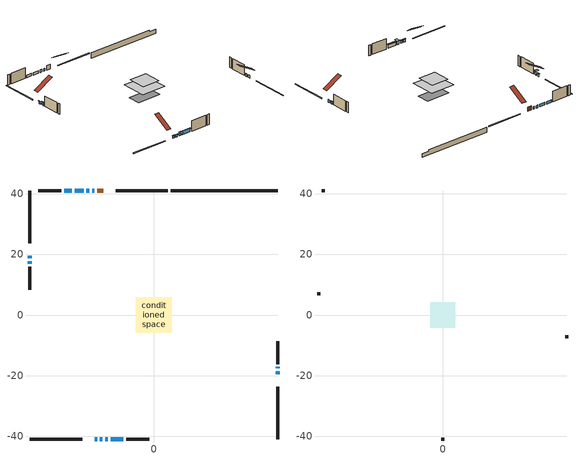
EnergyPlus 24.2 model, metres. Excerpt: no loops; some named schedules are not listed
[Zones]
conditioned space
 floor adiabatic (AdiabaticFloorConstruction): -5.93,-5.93 -5.93,5.93 5.93,5.93 5.93,-5.93 z3.05
 floor foundation (Slab1 construction): -5.83,-3.01 -5.83,3.01 5.83,3.01 5.83,-3.01 z-1.83
 wall outside (RimJoist1 construction): 4.7,40.99 -12.62,40.99 / -40.99,-40.99 -23.66,-40.99 / -40.99,40.99 -40.99,23.66 / 40.99,-40.99 40.99,-23.66 z0.61:0.91
 wall outside (AdiabaticWallConstruction 1): -16.74,40.99 -18.73,40.99 z0.61:2.64
 wall outside (AdiabaticWallConstruction): -19.66,40.99 -20.36,40.99 / -21.29,40.99 -22.25,40.99 / 40.99,-19.55 40.99,-18.59 / -23.17,40.99 -26.13,40.99 / 40.99,-17.67 40.99,-17.14 / -27.06,40.99 -29.59,40.99 z0.61:1.83; -19.55,-40.99 -18.71,-40.99 / -17.78,-40.99 -16.94,-40.99 / -40.99,19.55 -40.99,18.71 z0.61:1.7; -16.02,-40.99 -15.15,-40.99 / -14.22,-40.99 -10,-40.99 / -40.99,17.78 -40.99,16.92 z0.61:2.19
 wall outside (Wall1 construction): -30.52,40.99 -38.12,40.99 / -9.08,-40.99 -1.47,-40.99 / -40.99,15.99 -40.99,8.39 / 40.99,-16.22 40.99,-8.61 z0.61:5.49
 wall foundation (FoundationWall1 construction): 5.63,40.99,-1.83 5.63,40.99,0.61 37.45,40.99,0.61 37.45,40.99,-0.05 40.99,40.99,-0.05 40.99,40.99,-1.83
 window (WindowConstruction): -19.66,40.99 -20.36,40.99 z0.61:1.83
 window (WindowConstruction 7): -19.55,-40.99 -18.71,-40.99 z0.61:1.7
 window (WindowConstruction 8): -17.78,-40.99 -16.94,-40.99 z0.61:1.7
 window (WindowConstruction 9): -40.99,19.55 -40.99,18.71 z0.61:1.7
 window (WindowConstruction 10): -21.29,40.99 -22.25,40.99 z0.61:1.83
 window (WindowConstruction 11): 40.99,-19.55 40.99,-18.6 z0.61:1.83
 window (WindowConstruction 1): -23.17,40.99 -26.13,40.99 z0.61:1.83
 window (WindowConstruction 2): -16.01,-40.99 -15.15,-40.99 z0.61:2.19
 window (WindowConstruction 3): -14.22,-40.99 -10,-40.99 z0.61:2.19
 window (WindowConstruction 4): 40.99,-17.67 40.99,-17.14 z0.61:1.83
 window (WindowConstruction 5): -40.99,17.78 -40.99,16.92 z0.61:2.19
 window (WindowConstruction 6): -27.06,40.99 -29.59,40.99 z0.61:1.83
 door (Door): -16.74,40.99 -18.73,40.99 z0.61:2.64
 ceiling adiabatic (AdiabaticFloorConstruction): 5.93,-5.93 5.93,5.93 -5.93,5.93 -5.93,-5.93 z3.05
attic - vented
 floor to conditioned space (Floor1 construction Reversed): -4.19,-4.19 -4.19,4.19 4.19,4.19 4.19,-4.19 z5.49
 wall outside (Wall3 construction): -39.05,40.99 -40.06,40.99 / -0.54,-40.99 0.47,-40.99 / -40.99,7.46 -40.99,6.45 / 40.99,-7.68 40.99,-6.67 z0.61:5.49
 roof outside (Roof1 construction): -15.81,40.99,5.49 -15.81,33.2,10.03 -13.55,33.2,10.03 -13.55,40.99,5.49; -20.48,-40.99,5.49 -20.48,-33.2,10.03 -22.73,-33.2,10.03 -22.73,-40.99,5.49; -40.99,20.48,5.49 -33.2,20.48,10.03 -33.2,22.73,10.03 -40.99,22.73,5.49; 40.99,-20.48,5.49 33.2,-20.48,10.03 33.2,-22.73,10.03 40.99,-22.73,5.49
shading: -18.51,-40.99 -19.75,-40.99 -19.75,-41.4 -18.51,-41.4 z1.9; -16.74,-40.99 -17.98,-40.99 -17.98,-41.4 -16.74,-41.4 z1.9; -40.99,18.51 -40.99,19.75 -41.29,19.75 -41.29,18.51 z1.9; -14.95,-40.99 -16.22,-40.99 -16.22,-42.51 -14.95,-42.51 z2.39; -9.8,-40.99 -14.42,-40.99 -14.42,-41.4 -9.8,-41.4 z2.39; -40.99,16.72 -40.99,17.98 -42.51,17.98 -42.51,16.72 z2.39
[Building]
Building 1: Terrain=Suburbs
[Site:Location]
Quebec Intl AP_QC: Latitude {deg}=46.8; Longitude {deg}=-71.38; Time Zone {hr}=-5; Elevation {m}=74; Keep Site Location Information=Yes
[Site:GroundTemperature:Shallow]
0.0108218, -2.24938, -2.43038, -1.3578, 2.94801, 7.23376, 10.9493, 13.303, 13.5029, 11.5886, 7.96783, 3.81355
[Site:WaterMainsTemperature]
Calculation Method=Schedule; Temperature Schedule=mains temperature schedule
[Material] Roughness=Rough; Thermal Absorptance=0.9
Name | Thickness {m} | Conductivity {W/m-K} | Density {kg/m3} | Specific Heat {J/kg-K} | Solar Absorptance | Visible Absorptance
asphalt or fiberglass shingles | 0.00635 | 0.162714 | 1121.4 | 1465.45 | 0.4 | 0.4
ceiling loosefill ins | 0.0846667 | 0.0480833 | 16.02 | 1046.75 | 0.7 | 0.7
ceiling stud and cavity | 0.1397 | 0.0859558 | 65.682 | 1177.47 | 0.7 | 0.7
concrete 4.0 in. | 0.1016 | 1.803125 | 2242.8 | 837.4 | 0.7 | 0.7
concrete 8.0 in. | 0.2032 | 1.803125 | 2242.8 | 837.4 | 0.7 | 0.7
door material | 0.04445 | 0.0451087 | 512.64 | 1214.23 | 0.7 | 0.7
exterior vertical ins | 0.0421978 | 0.029427 | 32.04 | 1214.23 | 0.7 | 0.7
floor covering | 0.0127 | 0.0433444 | 54.468 | 1339.84 | 0.6 | 0.6
floor rigid ins; wall rigid ins 1 | 0.512978 | 0.029427 | 32.04 | 1214.23 | 0.7 | 0.7
floor stud and cavity | 0.1397 | 1.75129 | 37.0049 | 1207.88 | 0.7 | 0.7
furniture material conditioned space 1 | 0.1524 | 0.115458 | 640.8 | 1214.23 | 0.6 | 0.6
gypsum board | 0.0127 | 0.160291 | 801 | 837.4 | 0.6 | 0.6
gypsum board 1 | 0.0127 | 0.160291 | 801 | 837.4 | 0.7 | 0.7
osb sheathing 0.5 in. | 0.0127 | 0.115458 | 512.64 | 1214.23 | 0.7 | 0.7
osb sheathing 0.75 in. | 0.01905 | 0.115458 | 512.64 | 1214.23 | 0.7 | 0.7
osb sheathing 2.0 in. | 0.0508 | 0.115458 | 512.64 | 1214.23 | 0.7 | 0.7
rim joist rigid ins; wall rigid ins | 0.051816 | 0.029427 | 32.04 | 1214.23 | 0.7 | 0.7
rim joist stud and cavity | 0.0508 | 0.0280757 | 125.044 | 1163.47 | 0.6 | 0.6
slab rigid ins | 0.0259096 | 0.029427 | 32.04 | 1214.23 | 0.7 | 0.7
wall stud and cavity | 0.1397 | 0.135622 | 139.0536 | 1170.24 | 0.7 | 0.7
wall stud and cavity 1 | 0.0889 | 6.9971 | 50.32683 | 1063.81 | 0.6 | 0.6
wall stud and cavity 2 | 0.0889 | 0.380278 | 52.3479 | 1209.89 | 0.7 | 0.7
wall stud and cavity 3 | 0.0889 | 0.391764 | 83.0341 | 1211.67 | 0.7 | 0.7
wood siding | 0.0254 | 0.102417 | 544.68 | 1172.36 | 0.4 | 0.4
wood siding 1 | 0.00254 | 0.102417 | 544.68 | 1172.36 | 0.4 | 0.4
wood siding 2; wood siding 3; wood siding 4 | 0.0254 | 0.102417 | 544.68 | 1172.36 | 0.7 | 0.7
[WindowMaterial:SimpleGlazingSystem]
Name | U-Factor {W/m2-K} | Solar Heat Gain Coefficient
WindowMaterial | 2.77484 | 0.51
WindowMaterial 1 | 2.79471 | 0.63
WindowMaterial 2 | 2.78165 | 0.56
WindowMaterial 3 | 2.79301 | 0.63
WindowMaterial 4 | 2.765186 | 0.47
WindowMaterial 5 | 2.78449 | 0.57
WindowMaterial 6 | 2.77597 | 0.52
WindowMaterial 7 | 2.770864 | 0.64
WindowMaterial 8 | 2.762347 | 0.46
[Construction]
AdiabaticFloorConstruction: floor stud and cavity, floor rigid ins, osb sheathing 0.75 in., floor covering
AdiabaticWallConstruction: wood siding 3, wall rigid ins 1, wall stud and cavity 2, gypsum board
AdiabaticWallConstruction 1: wood siding 4, wall rigid ins 1, wall stud and cavity 2, gypsum board
Door: door material
Floor1 construction Reversed: gypsum board, ceiling stud and cavity, ceiling loosefill ins
FoundationWall1 construction: concrete 8.0 in., gypsum board 1
furniture construction conditioned space 1: furniture material conditioned space 1
PartitionWallConstruction: gypsum board, wall stud and cavity 3, gypsum board
RimJoist1 construction: wood siding 2, rim joist rigid ins, osb sheathing 2.0 in., rim joist stud and cavity
Roof1 construction: asphalt or fiberglass shingles
Slab1 construction: slab rigid ins, concrete 4.0 in.
Wall1 construction: wood siding, wall rigid ins, osb sheathing 0.5 in., wall stud and cavity, gypsum board
Wall3 construction: wood siding 1, wall stud and cavity 1
WindowConstruction: WindowMaterial
WindowConstruction 1: WindowMaterial 1
WindowConstruction 10; WindowConstruction 11: WindowMaterial 8
WindowConstruction 2; WindowConstruction 5: WindowMaterial 2
WindowConstruction 3: WindowMaterial 3
WindowConstruction 4: WindowMaterial 4
WindowConstruction 6: WindowMaterial 5
WindowConstruction 7; WindowConstruction 9: WindowMaterial 6
WindowConstruction 8: WindowMaterial 7
[Zone] Multiplier=1; Part of Total Floor Area=Yes
Name | Volume {m3}
attic - vented | 49.4256
conditioned space | 556.6
[Space]
Name | Zone | Volume {m3}
attic - vented 1 | attic - vented | 49.4256
conditioned space 1 | conditioned space | 556.6
[ZoneInfiltration:EffectiveLeakageArea]
infil attic - vented 1: Zone or Space=attic - vented 1; Schedule=Always On Discrete; Effective Air Leakage Area {cm2}=2593.11; Stack Coefficient=0.000655063; Wind Coefficient=1.72927e-05
[ZoneMixing]
whole house fan mix: Zone or Space=attic - vented; Schedule=Always On Continuous; Design Flow Rate Calculation Method=Flow/Zone; Design Flow Rate {m3/s}=0; Source Zone or Space=conditioned space
[SurfaceProperty:ExposedFoundationPerimeter]
Slab1: Exposed Perimeter Calculation Method=TotalExposedPerimeter; Total Exposed Perimeter {m}=35.357
[InternalMass] Zone or ZoneList=conditioned space; Space or SpaceList=conditioned space 1
Name | Construction | Surface Area {m2}
furniture mass conditioned space 1 | furniture construction conditioned space 1 | 84.292
partition wall mass | PartitionWallConstruction | 210.73
[Lights]
interior lighting: Zone or ZoneList or Space or SpaceList=conditioned space 1; Schedule=interior lighting schedule; Design Level Calculation Method=LightingLevel; Lighting Level {W}=343.2; Return Air Fraction=0; Fraction Radiant=0.6; Fraction Visible=0.2; Fraction Replaceable=1
[People]
occupants: Zone or ZoneList or Space or SpaceList=conditioned space 1; Number of People Schedule=occupants schedule; Number of People Calculation Method=People; Number of People=3; Fraction Radiant=0.314171; Sensible Heat Fraction=0.56303; Activity Level Schedule=occupants activity schedule; Carbon Dioxide Generation Rate {m3/s-W}=0; Enable ASHRAE 55 Comfort Warnings=No; Mean Radiant Temperature Calculation Type=EnclosureAveraged
[ElectricEquipment] Zone or ZoneList or Space or SpaceList=conditioned space 1; Design Level Calculation Method=EquipmentLevel
Name | Schedule | Design Level {W} | Fraction Latent | Fraction Radiant | Fraction Lost
clothes dryer | clothes dryer schedule | 140.772 | 0.015 | 0.081 | 0.85
clothes washer | clothes washer schedule | 32.1985 | 0.03 | 0.162 | 0.7
cooking range | cooking range schedule | 215.147 | 0.08 | 0.432 | 0.2
dishwasher | dishwasher schedule | 66.8632 | 0.3 | 0.18 | 0.4
fridge | fridge schedule | 72.9452 | 0 | 0.6 | 0
mech vent house fan | mech vent house fan schedule | 19.9167 | 0 | 0 | 0.5
mech vent house fan cfis | mech vent house fan cfis schedule | 0 | 0 | 0 | 0
mech vent range fan 0 | mech vent range fan 0 schedule | 57 | 0 | 0 | 1
misc plug loads | misc plug loads schedule | 494.7 | 0.045 | 0.513 | 0.1
whole house fan | Always On Discrete | 0 | 0 | 0 | 1
[OtherEquipment] Zone or ZoneList or Space or SpaceList=conditioned space 1; Design Level Calculation Method=EquipmentLevel
Name | Fuel Type | Schedule | Design Level {W} | Fraction Latent | Fraction Radiant | Fraction Lost
clothes dryer 1 | Electricity | clothes dryer schedule | 0 | 0.015 | 0.081 | 0.85
cooking range 1 | Electricity | cooking range schedule | 0 | 0.08 | 0.432 | 0.2
general water use latent | None | general water use schedule | 62.594 | 1 | 0 | 0
general water use sensible | None | general water use schedule | -61.6891 | 0 | 0.6 | 0
mech vent house fan latent load | None | Always On Discrete | 0 | 1 | 0 | 0
mech vent house fan sensible load | None | Always On Discrete | 0 | 0 | 0 | 0
water heater energy adjustment1 | Electricity | Always On Discrete | 0.01 | 0 | 0 | 1
[ZoneInfiltration:DesignFlowRate] Zone or ZoneList or Space or SpaceList=conditioned space 1; Schedule=Always On Discrete; Design Flow Rate Calculation Method=Flow/Zone; Design Flow Rate {m3/s}=0
infil flow; natural vent flow; whole house fan flow
[ZoneControl:Thermostat]
conditioned space Thermostat: Zone or ZoneList=conditioned space; Control Type Schedule=conditioned space Thermostat Schedule; Control 1=conditioned space temperature setpoint; Temperature Difference Between Cutout And Setpoint {deltaC}=0
[ZoneHVAC:Baseboard:Convective:Electric]
electric baseboard: Availability Schedule=Always On Discrete; Heating Design Capacity {W}=9686.88; Efficiency=1
[Zone equipment]
conditioned space: electric baseboard
[Foundation:Kiva]
Foundation Kiva 1: Initial Indoor Air Temperature {C}=18; Wall Height Above Grade {m}=0.609996; Wall Depth Below Slab {m}=0.2032; Custom Block Material Name 1=exterior vertical ins; Custom Block Depth 1 {m}=2.43998; Custom Block X Position 1 {m}=0.2159; Custom Block Z Position 1 {m}=0
[Foundation:Kiva:Settings]
Soil Conductivity {W/m-K}=0.849921; Soil Density {kg/m3}=1842.3; Soil Specific Heat {J/kg-K}=418.7; Ground Solar Absorptivity=0.9; Ground Thermal Absorptivity=0.9; Ground Surface Roughness {m}=0.03; Far-Field Width {m}=40; Deep-Ground Boundary Condition=ZeroFlux; Deep-Ground Depth {m}=40; Minimum Cell Dimension {m}=0.2; Maximum Cell Growth Coefficient=3; Simulation Timestep=Timestep
[Exterior:Lights]
exterior lighting: Schedule=exterior lighting schedule; Design Level {W}=75.6
[EnergyManagementSystem:GlobalVariable]
infil_program_Qfan
infil_program_Qinf
natural_vent_program_Qnv
natural_vent_program_Qwhf
[EnergyManagementSystem:Sensor]
Name | Output:Variable or Output:Meter Index Key | Output:Variable or Output:Meter
airflow_gain | infil flow | Infiltration Sensible Heat Gain Energy
airflow_gain_1 | natural vent flow | Infiltration Sensible Heat Gain Energy
airflow_gain_2 | whole house fan flow | Infiltration Sensible Heat Gain Energy
airflow_loss | infil flow | Infiltration Sensible Heat Loss Energy
airflow_loss_1 | natural vent flow | Infiltration Sensible Heat Loss Energy
airflow_loss_2 | whole house fan flow | Infiltration Sensible Heat Loss Energy
clg_load_cond |  | Cooling:EnergyTransfer:Zone:CONDITIONED SPACE
clg_sp_s; clg_sp_s_1 | cooling setpoint | Schedule Value
clothes_dryer_exhaust_0_sch_s | clothes dryer exhaust 0 schedule | Schedule Value
conditioned_space_clg_unmet_s | conditioned space | Zone Cooling Setpoint Not Met Time
conditioned_space_htg_unmet_s | conditioned space | Zone Heating Setpoint Not Met Time
cool_season | cooling season schedule | Schedule Value
fridge_tin_s | conditioned space | Zone Mean Air Temperature
htg_load_cond |  | Heating:EnergyTransfer:Zone:CONDITIONED SPACE
htg_sp_s; htg_sp_s_1 | heating setpoint | Schedule Value
ig_ee_conv | clothes dryer | Electric Equipment Convective Heating Energy
ig_ee_conv_2 | cooking range | Electric Equipment Convective Heating Energy
ig_ee_conv_4 | fridge | Electric Equipment Convective Heating Energy
ig_ee_conv_5 | misc plug loads | Electric Equipment Convective Heating Energy
ig_ee_conv_6 | whole house fan | Electric Equipment Convective Heating Energy
ig_ee_rad | clothes dryer | Electric Equipment Radiant Heating Energy
ig_ee_rad_2 | cooking range | Electric Equipment Radiant Heating Energy
ig_ee_rad_4 | fridge | Electric Equipment Radiant Heating Energy
ig_ee_rad_5 | misc plug loads | Electric Equipment Radiant Heating Energy
ig_ee_rad_6 | whole house fan | Electric Equipment Radiant Heating Energy
ig_lgt_conv | interior lighting | Lights Convective Heating Energy
ig_lgt_rad | interior lighting | Lights Radiant Heating Energy
ig_lgt_vis | interior lighting | Lights Visible Radiation Heating Energy
ig_oe_conv | clothes dryer 1 | Other Equipment Convective Heating Energy
ig_oe_conv_1 | cooking range 1 | Other Equipment Convective Heating Energy
ig_oe_conv_2 | general water use latent | Other Equipment Convective Heating Energy
ig_oe_conv_3 | general water use sensible | Other Equipment Convective Heating Energy
ig_oe_conv_4 | water heater energy adjustment1 | Other Equipment Convective Heating Energy
ig_oe_rad | clothes dryer 1 | Other Equipment Radiant Heating Energy
ig_oe_rad_1 | cooking range 1 | Other Equipment Radiant Heating Energy
ig_oe_rad_2 | general water use latent | Other Equipment Radiant Heating Energy
ig_oe_rad_3 | general water use sensible | Other Equipment Radiant Heating Energy
ig_oe_rad_4 | water heater energy adjustment1 | Other Equipment Radiant Heating Energy
ig_ppl_conv | occupants | People Convective Heating Energy
ig_ppl_rad | occupants | People Radiant Heating Energy
im_conv | furniture mass conditioned space 1 | Surface Inside Face Convection Heat Gain Energy
im_conv_1 | partition wall mass | Surface Inside Face Convection Heat Gain Energy
im_ig | furniture mass conditioned space 1 | Surface Inside Face Internal Gains Radiation Heat Gain Energy
im_ig_1 | partition wall mass | Surface Inside Face Internal Gains Radiation Heat Gain Energy
im_lgt | furniture mass conditioned space 1 | Surface Inside Face Lights Radiation Heat Gain Energy
im_lgt_1 | partition wall mass | Surface Inside Face Lights Radiation Heat Gain Energy
im_sol | furniture mass conditioned space 1 | Surface Inside Face Solar Radiation Heat Gain Energy
im_sol_1 | partition wall mass | Surface Inside Face Solar Radiation Heat Gain Energy
im_surf | furniture mass conditioned space 1 | Surface Inside Face Net Surface Thermal Radiation Heat Gain Energy
im_surf_1 | partition wall mass | Surface Inside Face Net Surface Thermal Radiation Heat Gain Energy
mech_vent_range_fan_0_sch_s | mech vent range fan 0 schedule | Schedule Value
mv_conv | mech vent house fan | Electric Equipment Convective Heating Energy
mv_conv_1 | mech vent house fan cfis | Electric Equipment Convective Heating Energy
mv_conv_2 | mech vent range fan 0 | Electric Equipment Convective Heating Energy
mv_conv_3 | mech vent house fan latent load | Other Equipment Convective Heating Energy
mv_conv_4 | mech vent house fan sensible load | Other Equipment Convective Heating Energy
mv_rad | mech vent house fan | Electric Equipment Radiant Heating Energy
mv_rad_1 | mech vent house fan cfis | Electric Equipment Radiant Heating Energy
mv_rad_2 | mech vent range fan 0 | Electric Equipment Radiant Heating Energy
mv_rad_3 | mech vent house fan latent load | Other Equipment Radiant Heating Energy
mv_rad_4 | mech vent house fan sensible load | Other Equipment Radiant Heating Energy
natural_vent_s | natural vent schedule | Schedule Value
out_pb_s |  | Site Outdoor Air Barometric Pressure
out_wt_s |  | Site Outdoor Air Humidity Ratio
site_vw_s |  | Site Wind Speed
ss_back_out | Window1 | Surface Window Shortwave from Zone Back Out Window Heat Transfer Rate
ss_back_out_1 | Window10 | Surface Window Shortwave from Zone Back Out Window Heat Transfer Rate
ss_back_out_10 | Window6 | Surface Window Shortwave from Zone Back Out Window Heat Transfer Rate
ss_back_out_11 | Window7 | Surface Window Shortwave from Zone Back Out Window Heat Transfer Rate
ss_back_out_2 | Window11 | Surface Window Shortwave from Zone Back Out Window Heat Transfer Rate
ss_back_out_3 | Window12 | Surface Window Shortwave from Zone Back Out Window Heat Transfer Rate
ss_back_out_4 | Window13 | Surface Window Shortwave from Zone Back Out Window Heat Transfer Rate
ss_back_out_5 | Window15 | Surface Window Shortwave from Zone Back Out Window Heat Transfer Rate
ss_back_out_6 | Window2 | Surface Window Shortwave from Zone Back Out Window Heat Transfer Rate
ss_back_out_7 | Window3 | Surface Window Shortwave from Zone Back Out Window Heat Transfer Rate
ss_back_out_8 | Window4 | Surface Window Shortwave from Zone Back Out Window Heat Transfer Rate
ss_back_out_9 | Window5 | Surface Window Shortwave from Zone Back Out Window Heat Transfer Rate
ss_conv | Door1 | Surface Inside Face Convection Heat Gain Energy
ss_conv_1 | Window1 | Surface Inside Face Convection Heat Gain Energy
ss_conv_10 | Window5 | Surface Inside Face Convection Heat Gain Energy
ss_conv_11 | Window6 | Surface Inside Face Convection Heat Gain Energy
ss_conv_12 | Window7 | Surface Inside Face Convection Heat Gain Energy
ss_conv_2 | Window10 | Surface Inside Face Convection Heat Gain Energy
ss_conv_3 | Window11 | Surface Inside Face Convection Heat Gain Energy
ss_conv_4 | Window12 | Surface Inside Face Convection Heat Gain Energy
ss_conv_5 | Window13 | Surface Inside Face Convection Heat Gain Energy
ss_conv_6 | Window15 | Surface Inside Face Convection Heat Gain Energy
ss_conv_7 | Window2 | Surface Inside Face Convection Heat Gain Energy
ss_conv_8 | Window3 | Surface Inside Face Convection Heat Gain Energy
ss_conv_9 | Window4 | Surface Inside Face Convection Heat Gain Energy
ss_ig | Door1 | Surface Inside Face Internal Gains Radiation Heat Gain Energy
ss_ig_1 | Window1 | Surface Inside Face Internal Gains Radiation Heat Gain Energy
ss_ig_10 | Window5 | Surface Inside Face Internal Gains Radiation Heat Gain Energy
ss_ig_11 | Window6 | Surface Inside Face Internal Gains Radiation Heat Gain Energy
ss_ig_12 | Window7 | Surface Inside Face Internal Gains Radiation Heat Gain Energy
ss_ig_2 | Window10 | Surface Inside Face Internal Gains Radiation Heat Gain Energy
ss_ig_3 | Window11 | Surface Inside Face Internal Gains Radiation Heat Gain Energy
ss_ig_4 | Window12 | Surface Inside Face Internal Gains Radiation Heat Gain Energy
ss_ig_5 | Window13 | Surface Inside Face Internal Gains Radiation Heat Gain Energy
ss_ig_6 | Window15 | Surface Inside Face Internal Gains Radiation Heat Gain Energy
ss_ig_7 | Window2 | Surface Inside Face Internal Gains Radiation Heat Gain Energy
ss_ig_8 | Window3 | Surface Inside Face Internal Gains Radiation Heat Gain Energy
ss_ig_9 | Window4 | Surface Inside Face Internal Gains Radiation Heat Gain Energy
ss_lgt | Door1 | Surface Inside Face Lights Radiation Heat Gain Energy
ss_sol | Door1 | Surface Inside Face Solar Radiation Heat Gain Energy
ss_surf | Door1 | Surface Inside Face Net Surface Thermal Radiation Heat Gain Energy
ss_surf_1 | Window1 | Surface Inside Face Net Surface Thermal Radiation Heat Gain Energy
ss_surf_10 | Window5 | Surface Inside Face Net Surface Thermal Radiation Heat Gain Energy
ss_surf_11 | Window6 | Surface Inside Face Net Surface Thermal Radiation Heat Gain Energy
ss_surf_12 | Window7 | Surface Inside Face Net Surface Thermal Radiation Heat Gain Energy
ss_surf_2 | Window10 | Surface Inside Face Net Surface Thermal Radiation Heat Gain Energy
ss_surf_3 | Window11 | Surface Inside Face Net Surface Thermal Radiation Heat Gain Energy
ss_surf_4 | Window12 | Surface Inside Face Net Surface Thermal Radiation Heat Gain Energy
ss_surf_5 | Window13 | Surface Inside Face Net Surface Thermal Radiation Heat Gain Energy
ss_surf_6 | Window15 | Surface Inside Face Net Surface Thermal Radiation Heat Gain Energy
ss_surf_7 | Window2 | Surface Inside Face Net Surface Thermal Radiation Heat Gain Energy
ss_surf_8 | Window3 | Surface Inside Face Net Surface Thermal Radiation Heat Gain Energy
ss_surf_9 | Window4 | Surface Inside Face Net Surface Thermal Radiation Heat Gain Energy
ss_trans_in | Window1 | Surface Window Transmitted Solar Radiation Rate
ss_trans_in_1 | Window10 | Surface Window Transmitted Solar Radiation Rate
ss_trans_in_10 | Window6 | Surface Window Transmitted Solar Radiation Rate
ss_trans_in_11 | Window7 | Surface Window Transmitted Solar Radiation Rate
ss_trans_in_2 | Window11 | Surface Window Transmitted Solar Radiation Rate
ss_trans_in_3 | Window12 | Surface Window Transmitted Solar Radiation Rate
ss_trans_in_4 | Window13 | Surface Window Transmitted Solar Radiation Rate
ss_trans_in_5 | Window15 | Surface Window Transmitted Solar Radiation Rate
ss_trans_in_6 | Window2 | Surface Window Transmitted Solar Radiation Rate
ss_trans_in_7 | Window3 | Surface Window Transmitted Solar Radiation Rate
ss_trans_in_8 | Window4 | Surface Window Transmitted Solar Radiation Rate
ss_trans_in_9 | Window5 | Surface Window Transmitted Solar Radiation Rate
ss_trans_out | Window1 | Surface Inside Face Initial Transmitted Diffuse Transmitted Out Window Solar Radiation Rate
ss_trans_out_1 | Window10 | Surface Inside Face Initial Transmitted Diffuse Transmitted Out Window Solar Radiation Rate
ss_trans_out_10 | Window6 | Surface Inside Face Initial Transmitted Diffuse Transmitted Out Window Solar Radiation Rate
ss_trans_out_11 | Window7 | Surface Inside Face Initial Transmitted Diffuse Transmitted Out Window Solar Radiation Rate
ss_trans_out_2 | Window11 | Surface Inside Face Initial Transmitted Diffuse Transmitted Out Window Solar Radiation Rate
ss_trans_out_3 | Window12 | Surface Inside Face Initial Transmitted Diffuse Transmitted Out Window Solar Radiation Rate
ss_trans_out_4 | Window13 | Surface Inside Face Initial Transmitted Diffuse Transmitted Out Window Solar Radiation Rate
ss_trans_out_5 | Window15 | Surface Inside Face Initial Transmitted Diffuse Transmitted Out Window Solar Radiation Rate
ss_trans_out_6 | Window2 | Surface Inside Face Initial Transmitted Diffuse Transmitted Out Window Solar Radiation Rate
ss_trans_out_7 | Window3 | Surface Inside Face Initial Transmitted Diffuse Transmitted Out Window Solar Radiation Rate
ss_trans_out_8 | Window4 | Surface Inside Face Initial Transmitted Diffuse Transmitted Out Window Solar Radiation Rate
ss_trans_out_9 | Window5 | Surface Inside Face Initial Transmitted Diffuse Transmitted Out Window Solar Radiation Rate
s_conv | Floor1 | Surface Inside Face Convection Heat Gain Energy
s_conv_1 | FoundationWall1 | Surface Inside Face Convection Heat Gain Energy
s_conv_10 | Wall1:180 | Surface Inside Face Convection Heat Gain Energy
s_conv_11 | Wall1:270 | Surface Inside Face Convection Heat Gain Energy
s_conv_12 | Wall1:90 | Surface Inside Face Convection Heat Gain Energy
s_conv_2 | inferred conditioned ceiling | Surface Inside Face Convection Heat Gain Energy
s_conv_3 | inferred conditioned floor | Surface Inside Face Convection Heat Gain Energy
s_conv_4 | RimJoist1:0 | Surface Inside Face Convection Heat Gain Energy
s_conv_5 | RimJoist1:180 | Surface Inside Face Convection Heat Gain Energy
s_conv_6 | RimJoist1:270 | Surface Inside Face Convection Heat Gain Energy
s_conv_7 | RimJoist1:90 | Surface Inside Face Convection Heat Gain Energy
s_conv_8 | Slab1 | Surface Inside Face Convection Heat Gain Energy
s_conv_9 | Wall1:0 | Surface Inside Face Convection Heat Gain Energy
s_ig | Floor1 | Surface Inside Face Internal Gains Radiation Heat Gain Energy
s_ig_1 | FoundationWall1 | Surface Inside Face Internal Gains Radiation Heat Gain Energy
s_ig_10 | Wall1:180 | Surface Inside Face Internal Gains Radiation Heat Gain Energy
s_ig_11 | Wall1:270 | Surface Inside Face Internal Gains Radiation Heat Gain Energy
s_ig_12 | Wall1:90 | Surface Inside Face Internal Gains Radiation Heat Gain Energy
s_ig_2 | inferred conditioned ceiling | Surface Inside Face Internal Gains Radiation Heat Gain Energy
s_ig_3 | inferred conditioned floor | Surface Inside Face Internal Gains Radiation Heat Gain Energy
s_ig_4 | RimJoist1:0 | Surface Inside Face Internal Gains Radiation Heat Gain Energy
